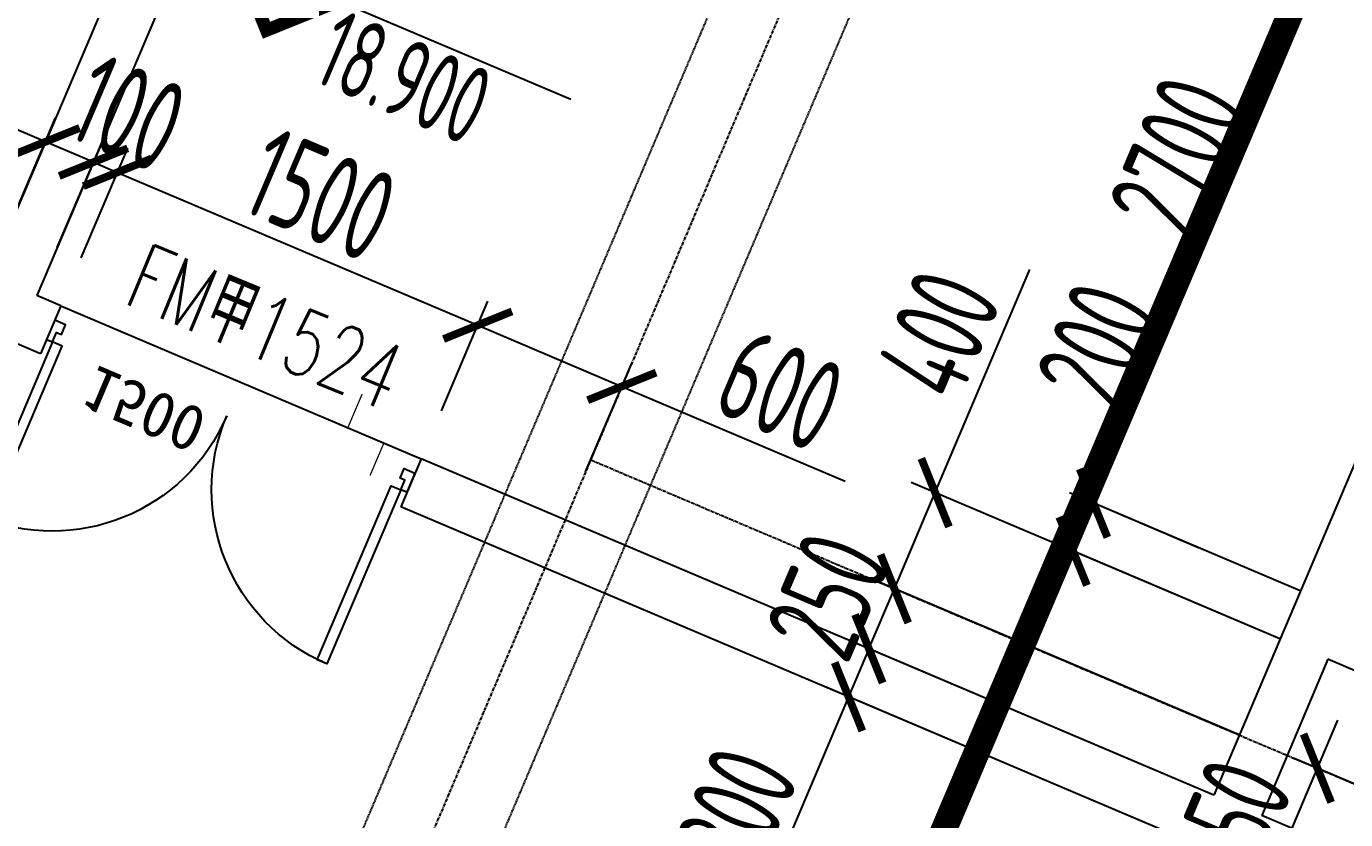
# Model space of a CAD drawing. Extents: x 11778731 to 12007717, y -6694179 to -6314888.
# Drawn here: x 11970474 to 11975530, y -6435178 to -6432136 of the extents above; entities that cross this region are included whole.
import ezdxf
from ezdxf.enums import TextEntityAlignment as Align

# ---------------------------------------------------------------- set-up
doc = ezdxf.new("R2010")
doc.units = 0
doc.header["$LTSCALE"] = 10
doc.header["$MEASUREMENT"] = 0
for name, pattern in [('A3-RG-axis-100$0$CENTER', [2, 1.25, -0.25, 0.25, -0.25]), ('A3-RI-5F$0$DASHED2', [0.375, 0.25, -0.125]), ('DASHED2', [0.375, 0.25, -0.125])]:
    doc.linetypes.add(name, pattern=pattern)
for name, color, linetype in [('A-CLOD', 200, 'Continuous'), ('A3-RB-5F-100$0$A-DIMS-100', 1, 'Continuous'), ('A3-RG-axis-100$0$A-GRID', 1, 'A3-RG-axis-100$0$CENTER'), ('A3-RI-5F$0$A-DOOR', 32, 'Continuous'), ('A3-RI-5F$0$A-WALL', 7, 'Continuous'), ('A3-SYMB-5F-100$0$A-SYMB', 4, 'Continuous'), ('A3-SYMB-5F-100$0$A-SYMB-DOOR', 3, 'Continuous'), ('A3-SYMB-5F-100$0$A-SYMB-DOOR1', 3, 'Continuous'), ('A3-SYMB-5F-100$0$A-SYMB-DOOR2', 3, 'Continuous'), ('A3-SYMB-5F-100$0$A-SYMB-DOOR3', 3, 'Continuous')]:
    doc.layers.add(name, color=color, linetype=linetype)
doc.layers.add('A3-RI-5F$0$A-X-CHEK', color=6, linetype='A3-RI-5F$0$DASHED2', plot=False)
doc.styles.add('A3-RB-5F-100$0$XD2008', font='xd-hzs.shx', dxfattribs={"width": 0.7, "bigfont": 'xd-hztxt.shx'})
doc.styles.add('A3-RI-5F$0$Standard', font='')
doc.styles.add('A3-SYMB-5F-100$0$ECADI-TXT', font='simplex.shx', dxfattribs={"bigfont": 'hztxt.shx'})
doc.styles.add('A3-SYMB-5F-100$0$XD2008', font='hzs.shx', dxfattribs={"width": 0.7, "bigfont": 'hztxt.shx'})
doc.styles.get('A3-RI-5F$0$Standard').set_extended_font_data('SimSun')
doc.dimstyles.new('A3-RB-5F-100$0$XD100$0', dxfattribs={"dimscale": 100, "dimtxt": 3.5, "dimasz": 2, "dimexe": 1, "dimexo": 2, "dimgap": 0.5, "dimtad": 1, "dimdec": 0, "dimdsep": 46, "dimtxsty": 'A3-RB-5F-100$0$XD2008', "dimblk1": 'A3-RB-5F-100$0$_ARCHTICK', "dimblk2": 'A3-RB-5F-100$0$_ARCHTICK', "dimsah": 1, "dimcen": 2.5, "dimclrt": 4, "dimaunit": 1, "dimadec": 0, "dimazin": 0, "dimtfac": 1, "dimtdec": 0, "dimtix": 1, "dimtmove": 0, "dimatfit": 3, "dimfxl": 0, "dimtolj": 1, "dimtzin": 0, "dimarcsym": 0})

# ---------------------------------------------------------------- blocks, each defined once
blk = doc.blocks.new('A3-RI-5F$0$J-双扇门-1500')
for points in [[(25, 80), (25, 805), (65, 805), (65, 80)], [(1475, 80), (1475, 805), (1435, 805), (1435, 80)], [(0, 80), (25, 80), (25, 40), (45, 40), (45, 0), (0, 0)], [(1500, 80), (1475, 80), (1475, 40), (1455, 40), (1455, 0), (1500, 0)]]:
    blk.add_lwpolyline(points, close=True)
for centre, start, end in [((25, 80), 0, 90), ((1475, 80), 90, 180)]:
    blk.add_arc(centre, 725, start, end)
at = {"layer": 'Defpoints', "style": 'A3-RI-5F$0$Standard'}
blk.add_text('1500', height=175, rotation=360, dxfattribs=at).set_placement((210.4, 93.8))
blk = doc.blocks.new('A3-RI-5F')
at = {"layer": 'A3-RI-5F$0$A-DOOR'}
blk.add_line((11970605.7, -6433207.8), (11971986.5, -6433793.9), dxfattribs=at)
at = {"layer": 'A3-RI-5F$0$A-DOOR', "const_width": 5}
blk.add_lwpolyline([(11971790.8, -6433858.6), (11971844, -6433733.4), (11971705.9, -6433674.7), (11971760.5, -6433546.2)], dxfattribs=at)
at = {"layer": 'A3-RI-5F$0$A-WALL'}
for p, q in [((11972341.8, -6428350), (11970251.4, -6433274.7)), ((11971900.8, -6429900.9), (11970513.7, -6433168.7)), ((11976606.6, -6431355.2), (11975024.2, -6435083.3)), ((11970605.7, -6433207.8), (11970513.7, -6433168.7)), ((11970605.7, -6433207.8), (11970527.6, -6433391.9)), ((11970527.6, -6433391.9), (11970251.4, -6433274.7)), ((11971986.5, -6433793.9), (11971908.3, -6433978)), ((11975024.2, -6435083.3), (11971986.5, -6433793.9)), ((11977615.6, -6436400.5), (11971908.3, -6433978)), ((11975462.2, -6434563.1), (11975208.3, -6435161.4)), ((11977947.7, -6435618.1), (11975462.2, -6434563.1)), ((11977693.7, -6436216.4), (11975208.3, -6435161.4))]:
    blk.add_line(p, q, dxfattribs=at)
at = {"layer": 'A3-RI-5F$0$A-X-CHEK'}
for p, q in [((11967854.3, -6444424.4), (11974106, -6429696.3)), ((11968177.8, -6444942), (11974566.3, -6429891.7))]:
    blk.add_line(p, q, dxfattribs=at)
at = {"layer": 'A3-RI-5F$0$A-DOOR', "xscale": -1, "rotation": 156.9999976816667}
blk.add_blockref('A3-RI-5F$0$J-双扇门-1500', (11970582.3, -6433263), dxfattribs=at)
blk = doc.blocks.new('A3-RG-axis-100')
at = {"layer": 'A3-RG-axis-100$0$A-GRID'}
for p, q in [((11979102.4, -6418565.4), (11947827.8, -6492243.7)), ((11972636.5, -6433798.2), (11990485, -6441374.5))]:
    blk.add_line(p, q, dxfattribs=at)
blk = doc.blocks.new('A3-SYMB-5F-100$0$ECADI-TAG-DOOR')
at = {"layer": 'A3-SYMB-5F-100$0$A-SYMB-DOOR', "style": 'A3-SYMB-5F-100$0$ECADI-TXT', "width": 0.7}
for tag, p in [('门窗主编号1', (-6.414, 7.257)), ('门窗主编号2', (2.085, 7.257))]:
    blk.add_attdef(tag, p, '', height=2.5, dxfattribs=at)
at = {"layer": 'A3-SYMB-5F-100$0$A-SYMB-DOOR', "style": 'A3-SYMB-5F-100$0$ECADI-TXT', "width": 0.7, "flags": 1}
for tag, p in [('洞口尺寸(宽X高)', (-6.416, 1.62)), ('备注', (-6.394, -1.213))]:
    blk.add_attdef(tag, p, '', height=2.5, dxfattribs=at)
at = {"layer": 'A3-SYMB-5F-100$0$A-SYMB-DOOR1', "style": 'A3-SYMB-5F-100$0$ECADI-TXT', "width": 0.7}
blk.add_attdef('门窗辅编号1', (-6.414, 4.413), '', height=2.5, dxfattribs=at)
at = {"layer": 'A3-SYMB-5F-100$0$A-SYMB-DOOR2', "style": 'A3-SYMB-5F-100$0$ECADI-TXT', "width": 0.7}
blk.add_attdef('门窗辅编号2', (-2.861, 4.413), '', height=2.5, dxfattribs=at)
at = {"layer": 'A3-SYMB-5F-100$0$A-SYMB-DOOR3', "style": 'A3-SYMB-5F-100$0$ECADI-TXT', "width": 0.7}
blk.add_attdef('门窗辅编号3', (2.323, 4.413), '', height=2.5, dxfattribs=at)
blk = doc.blocks.new('A3-SYMB-5F-100$0$ECADI-TAG-HGHT（国标）')
at = {"layer": '', "color": 1}
blk.add_line((-2.121, 2.121), (11.768, 2.121), dxfattribs=at)
at = {"color": 1, "const_width": 0.5}
blk.add_lwpolyline([(-2.121, 2.121), (0, 0), (2.121, 2.121)], dxfattribs=at)
at = {"color": 1}
blk.add_point((-1.481, 4.6), dxfattribs=at)
at = {"style": 'A3-SYMB-5F-100$0$XD2008', "width": 0.7}
blk.add_attdef('FL', text='', height=3, dxfattribs=at).set_placement((-2.689, 2.967), align=Align.RIGHT)
for tag, p in [('F.F.L.', (2.284, 2.967)), ('T.O.S.', (2.284, -1.104))]:
    blk.add_attdef(tag, p, '', height=3, dxfattribs=at)
blk = doc.blocks.new('A3-SYMB-5F-100')
at = {"layer": 'A3-SYMB-5F-100$0$A-SYMB'}
ref = blk.add_blockref('A3-SYMB-5F-100$0$ECADI-TAG-HGHT（国标）', (11971394.1, -6432151.3), dxfattribs=dict(at, xscale=99.99999999999999, yscale=99.99999999999999, zscale=99.99999999999997, rotation=337))
ref.add_attrib('F.F.L.', '19.100', (11971359.3, -6431814.2), dxfattribs={"layer": '0', "height": 300, "rotation": 337, "style": 'A3-SYMB-5F-100$0$XD2008', "width": 0.7})
ref.add_attrib('T.O.S.', '18.900', (11971561.1, -6432342.2), dxfattribs={"layer": '0', "height": 300, "rotation": 337, "style": 'A3-SYMB-5F-100$0$XD2008', "width": 0.7})
at = {"layer": 'A3-SYMB-5F-100$0$A-SYMB-DOOR'}
ref = blk.add_blockref('A3-SYMB-5F-100$0$ECADI-TAG-DOOR', (11971781.5, -6434372.3, -666.7), dxfattribs=dict(at, xscale=99.99999999997296, yscale=100, zscale=100, rotation=337.5444874613591))
ref.add_attrib('门窗主编号1', 'FM甲1524', dxfattribs={"height": 250, "rotation": 337.5445, "style": 'A3-SYMB-5F-100$0$ECADI-TXT', "width": 0.7}).set_placement((11971847.2, -6433611.2, -666.7), align=Align.RIGHT)
blk = doc.blocks.new('A3-RB-5F-100$0$_ARCHTICK')
at = {"color": 0, "linetype": 'ByBlock', "const_width": 0.15}
blk.add_lwpolyline([(-0.5, -0.5), (0.5, 0.5)], dxfattribs=at)
blk = doc.blocks.new('*D486')
at = {"layer": 'A3-RB-5F-100$0$A-DIMS-100', "color": 0, "lineweight": -2}
for p, q in [((11974563.7, -6433964.4), (11974927, -6433108.3)), ((11975356.3, -6434300.9), (11974471.6, -6433925.3)), ((11974485.5, -6434148.5), (11974563.7, -6433964.4)), ((11975278.2, -6434485), (11974393.5, -6434109.4))]:
    blk.add_line(p, q, dxfattribs=at)
at = {"layer": 'Defpoints', "color": 0}
for p in [(11974563.7, -6433964.4), (11975540.4, -6434379), (11975462.3, -6434563.1)]:
    blk.add_point(p, dxfattribs=at)
at = {"layer": 'A3-RB-5F-100$0$A-DIMS-100', "color": 0, "lineweight": -2, "xscale": 200, "yscale": 200, "zscale": 200}
for p, rotation in [((11974563.7, -6433964.4), 66.99962090775485), ((11974485.5, -6434148.5), 246.9996209077549)]:
    blk.add_blockref('A3-RB-5F-100$0$_ARCHTICK', p, dxfattribs=dict(at, rotation=rotation))
at = {"layer": 'A3-RB-5F-100$0$A-DIMS-100', "color": 4, "insert": (11974577.3, -6433356.4), "char_height": 350, "attachment_point": 5, "rotation": 66.9996, "style": 'A3-RB-5F-100$0$XD2008'}
blk.add_mtext('\\A1;200', dxfattribs=at)
blk = doc.blocks.new('*D488')
at = {"layer": 'A3-RB-5F-100$0$A-DIMS-100', "color": 0, "lineweight": -2}
for p, q in [((11973956.8, -6433924.1), (11974320.2, -6433068)), ((11975278.2, -6434485), (11973864.7, -6433885)), ((11973800.5, -6434292.3), (11973956.8, -6433924.1)), ((11975121.9, -6434853.2), (11973708.5, -6434253.2))]:
    blk.add_line(p, q, dxfattribs=at)
at = {"layer": 'Defpoints', "color": 0}
for p in [(11973956.8, -6433924.1), (11975462.3, -6434563.1), (11975306, -6434931.3)]:
    blk.add_point(p, dxfattribs=at)
at = {"layer": 'A3-RB-5F-100$0$A-DIMS-100', "color": 0, "lineweight": -2, "xscale": 200, "yscale": 200, "zscale": 200}
for p, rotation in [((11973956.8, -6433924.1), 67.0000000000911), ((11973800.5, -6434292.3), 247.0000000000911)]:
    blk.add_blockref('A3-RB-5F-100$0$_ARCHTICK', p, dxfattribs=dict(at, rotation=rotation))
at = {"layer": 'A3-RB-5F-100$0$A-DIMS-100', "color": 4, "insert": (11973970.4, -6433316.1), "char_height": 350, "attachment_point": 5, "rotation": 67, "style": 'A3-RB-5F-100$0$XD2008'}
blk.add_mtext('\\A1;400', dxfattribs=at)
blk = doc.blocks.new('*D489')
at = {"layer": 'A3-RB-5F-100$0$A-DIMS-100', "color": 0, "lineweight": -2}
for p, q in [((11973800.5, -6434292.3), (11973878.7, -6434108.2)), ((11975121.9, -6434853.2), (11973708.5, -6434253.2)), ((11973702.8, -6434522.4), (11973800.5, -6434292.3)), ((11975024.2, -6435083.3), (11973610.8, -6434483.3)), ((11973702.8, -6434522.4), (11973624.7, -6434706.5))]:
    blk.add_line(p, q, dxfattribs=at)
at = {"layer": 'Defpoints', "color": 0}
for p in [(11973800.5, -6434292.3), (11975306, -6434931.3), (11975208.3, -6435161.5)]:
    blk.add_point(p, dxfattribs=at)
at = {"layer": 'A3-RB-5F-100$0$A-DIMS-100', "color": 0, "lineweight": -2, "xscale": 200, "yscale": 200, "zscale": 200}
for p, rotation in [((11973800.5, -6434292.3), 247.0000000000989), ((11973702.8, -6434522.4), 67.00000000009896)]:
    blk.add_blockref('A3-RB-5F-100$0$_ARCHTICK', p, dxfattribs=dict(at, rotation=rotation))
at = {"layer": 'A3-RB-5F-100$0$A-DIMS-100', "color": 4, "insert": (11973544.6, -6434319.4), "char_height": 350, "attachment_point": 5, "rotation": 67, "style": 'A3-RB-5F-100$0$XD2008'}
blk.add_mtext('\\A1;250', dxfattribs=at)
blk = doc.blocks.new('*D490')
at = {"layer": 'A3-RB-5F-100$0$A-DIMS-100', "color": 0, "lineweight": -2}
for p, q in [((11975024.2, -6435083.3), (11973610.8, -6434483.3)), ((11973702.8, -6434522.4), (11973624.7, -6434706.5)), ((11974946.1, -6435267.4), (11973532.6, -6434667.5)), ((11973624.7, -6434706.5), (11973261.3, -6435562.6))]:
    blk.add_line(p, q, dxfattribs=at)
at = {"layer": 'Defpoints', "color": 0}
for p in [(11973702.8, -6434522.4), (11975208.3, -6435161.5), (11975130.2, -6435345.6)]:
    blk.add_point(p, dxfattribs=at)
at = {"layer": 'A3-RB-5F-100$0$A-DIMS-100', "color": 0, "lineweight": -2, "xscale": 200, "yscale": 200, "zscale": 200}
for p, rotation in [((11973702.8, -6434522.4), 67.0000000002024), ((11973624.7, -6434706.5), 247.0000000002024)]:
    blk.add_blockref('A3-RB-5F-100$0$_ARCHTICK', p, dxfattribs=dict(at, rotation=rotation))
at = {"layer": 'A3-RB-5F-100$0$A-DIMS-100', "color": 4, "insert": (11973196.8, -6435138.7), "char_height": 350, "attachment_point": 5, "rotation": 67, "style": 'A3-RB-5F-100$0$XD2008'}
blk.add_mtext('\\A1;200', dxfattribs=at)
blk = doc.blocks.new('*D492')
at = {"layer": 'A3-RB-5F-100$0$A-DIMS-100', "color": 0, "lineweight": -2}
for p, q in [((11972064.6, -6433609.8), (11972242.8, -6433190.2)), ((11972203.7, -6433282.2), (11972756, -6433516.7)), ((11972616.9, -6433844.2), (11972795.1, -6433424.6)), ((11972756, -6433516.7), (11973612.1, -6433880))]:
    blk.add_line(p, q, dxfattribs=at)
at = {"layer": 'Defpoints', "color": 0}
for p in [(11972756, -6433516.7), (11971986.5, -6433793.9), (11972538.8, -6434028.3)]:
    blk.add_point(p, dxfattribs=at)
at = {"layer": 'A3-RB-5F-100$0$A-DIMS-100', "color": 0, "lineweight": -2, "xscale": 200, "yscale": 200, "zscale": 200}
for p, rotation in [((11972203.7, -6433282.2), 156.9992045942584), ((11972756, -6433516.7), 336.9992045942583)]:
    blk.add_blockref('A3-RB-5F-100$0$_ARCHTICK', p, dxfattribs=dict(at, rotation=rotation))
at = {"layer": 'A3-RB-5F-100$0$A-DIMS-100', "color": 4, "insert": (11973364, -6433530.3), "char_height": 350, "attachment_point": 5, "rotation": 336.9992, "style": 'A3-RB-5F-100$0$XD2008'}
blk.add_mtext('\\A1;600', dxfattribs=at)
blk = doc.blocks.new('*D493')
at = {"layer": 'A3-RB-5F-100$0$A-DIMS-100', "color": 0, "lineweight": -2}
for p, q in [((11970683.9, -6433023.7), (11970862, -6432604)), ((11970822.9, -6432696.1), (11972203.7, -6433282.2)), ((11972064.6, -6433609.8), (11972242.8, -6433190.2))]:
    blk.add_line(p, q, dxfattribs=at)
at = {"layer": 'Defpoints', "color": 0}
for p in [(11970605.7, -6433207.8), (11972203.7, -6433282.2), (11971986.5, -6433793.9)]:
    blk.add_point(p, dxfattribs=at)
at = {"layer": 'A3-RB-5F-100$0$A-DIMS-100', "color": 0, "lineweight": -2, "xscale": 200, "yscale": 200, "zscale": 200}
for p, rotation in [((11970822.9, -6432696.1), 156.9989905460466), ((11972203.7, -6433282.2), 336.9989905460466)]:
    blk.add_blockref('A3-RB-5F-100$0$_ARCHTICK', p, dxfattribs=dict(at, rotation=rotation))
at = {"layer": 'A3-RB-5F-100$0$A-DIMS-100', "color": 4, "insert": (11971601.2, -6432782), "char_height": 350, "attachment_point": 5, "rotation": 336.999, "style": 'A3-RB-5F-100$0$XD2008'}
blk.add_mtext('\\A1;1500', dxfattribs=at)
blk = doc.blocks.new('*D494')
at = {"layer": 'A3-RB-5F-100$0$A-DIMS-100', "color": 0, "lineweight": -2}
for p, q in [((11970591.8, -6432984.6), (11970770, -6432565)), ((11970683.9, -6433023.7), (11970862, -6432604)), ((11970730.9, -6432657), (11970822.9, -6432696.1))]:
    blk.add_line(p, q, dxfattribs=at)
at = {"layer": 'Defpoints', "color": 0}
for p in [(11970822.9, -6432696.1), (11970513.7, -6433168.7), (11970605.7, -6433207.8)]:
    blk.add_point(p, dxfattribs=at)
at = {"layer": 'A3-RB-5F-100$0$A-DIMS-100', "color": 0, "lineweight": -2, "xscale": 200, "yscale": 200, "zscale": 200}
for p, rotation in [((11970730.9, -6432657), 156.9989905459336), ((11970822.9, -6432696.1), 336.9989905459336)]:
    blk.add_blockref('A3-RB-5F-100$0$_ARCHTICK', p, dxfattribs=dict(at, rotation=rotation))
at = {"layer": 'A3-RB-5F-100$0$A-DIMS-100', "color": 4, "insert": (11970864.8, -6432469.4), "char_height": 350, "attachment_point": 5, "rotation": 336.999, "style": 'A3-RB-5F-100$0$XD2008'}
blk.add_mtext('\\A1;100', dxfattribs=at)
blk = doc.blocks.new('*D495')
at = {"layer": 'A3-RB-5F-100$0$A-DIMS-100', "color": 0, "lineweight": -2}
for p, q in [((11970546.8, -6432578.9), (11969690.7, -6432215.5)), ((11970407.7, -6432906.4), (11970585.8, -6432486.8)), ((11970730.9, -6432657), (11970546.8, -6432578.9)), ((11970591.8, -6432984.6), (11970770, -6432565))]:
    blk.add_line(p, q, dxfattribs=at)
at = {"layer": 'Defpoints', "color": 0}
for p in [(11970730.9, -6432657), (11970329.6, -6433090.5), (11970513.7, -6433168.7)]:
    blk.add_point(p, dxfattribs=at)
at = {"layer": 'A3-RB-5F-100$0$A-DIMS-100', "color": 0, "lineweight": -2, "xscale": 200, "yscale": 200, "zscale": 200}
for p, rotation in [((11970546.8, -6432578.9), 156.9989905460444), ((11970730.9, -6432657), 336.9989905460444)]:
    blk.add_blockref('A3-RB-5F-100$0$_ARCHTICK', p, dxfattribs=dict(at, rotation=rotation))
at = {"layer": 'A3-RB-5F-100$0$A-DIMS-100', "color": 4, "insert": (11970114.6, -6432151), "char_height": 350, "attachment_point": 5, "rotation": 336.999, "style": 'A3-RB-5F-100$0$XD2008'}
blk.add_mtext('\\A1;200', dxfattribs=at)
blk = doc.blocks.new('*D498')
at = {"layer": 'A3-RB-5F-100$0$A-DIMS-100', "color": 0, "lineweight": -2}
for p, q in [((11975421.7, -6434980.5), (11975499.9, -6434796.4)), ((11975734.7, -6435113.3), (11975329.7, -6434941.4)), ((11975167.8, -6435578.8), (11975421.7, -6434980.5)), ((11975480.7, -6435711.6), (11975075.7, -6435539.7)), ((11975167.8, -6435578.8), (11975089.6, -6435762.9))]:
    blk.add_line(p, q, dxfattribs=at)
at = {"layer": 'Defpoints', "color": 0}
for p in [(11975421.7, -6434980.5), (11975918.8, -6435191.4), (11975664.8, -6435789.8)]:
    blk.add_point(p, dxfattribs=at)
at = {"layer": 'A3-RB-5F-100$0$A-DIMS-100', "color": 0, "lineweight": -2, "xscale": 200, "yscale": 200, "zscale": 200}
for p, rotation in [((11975421.7, -6434980.5), 246.9999999999054), ((11975167.8, -6435578.8), 66.99999999990544)]:
    blk.add_blockref('A3-RB-5F-100$0$_ARCHTICK', p, dxfattribs=dict(at, rotation=rotation))
at = {"layer": 'A3-RB-5F-100$0$A-DIMS-100', "color": 4, "insert": (11975087.6, -6435191.7), "char_height": 350, "attachment_point": 5, "rotation": 67, "style": 'A3-RB-5F-100$0$XD2008'}
blk.add_mtext('\\A1;650', dxfattribs=at)
blk = doc.blocks.new('*D537')
at = {"layer": 'A3-RB-5F-100$0$A-DIMS-100', "color": 0, "lineweight": -2}
for p, q in [((11974563.7, -6433964.3), (11975618.7, -6431479)), ((11976024.1, -6431651.1), (11975526.6, -6431439.9)), ((11974969.1, -6434136.4), (11974471.6, -6433925.3))]:
    blk.add_line(p, q, dxfattribs=at)
at = {"layer": 'Defpoints', "color": 0}
for p in [(11975618.7, -6431479), (11976208.2, -6431729.2), (11975153.2, -6434214.6)]:
    blk.add_point(p, dxfattribs=at)
at = {"layer": 'A3-RB-5F-100$0$A-DIMS-100', "color": 0, "lineweight": -2, "xscale": 200, "yscale": 200, "zscale": 200}
for p, rotation in [((11975618.7, -6431479), 66.99962090579197), ((11974563.7, -6433964.3), 246.999620905792)]:
    blk.add_blockref('A3-RB-5F-100$0$_ARCHTICK', p, dxfattribs=dict(at, rotation=rotation))
at = {"layer": 'A3-RB-5F-100$0$A-DIMS-100', "color": 4, "insert": (11974884.1, -6432633.7), "char_height": 350, "attachment_point": 5, "rotation": 66.9996, "style": 'A3-RB-5F-100$0$XD2008'}
blk.add_mtext('\\A1;2700', dxfattribs=at)
blk = doc.blocks.new('A3-RB-5F-100')
at = {"layer": 'A3-RB-5F-100$0$A-DIMS-100'}
for p1, p2, distance, picture, middle in [((11975153.2, -6434214.6), (11976208.2, -6431729.2), 640.4, '*D537', (11974884.1, -6432633.7)), ((11970605.7, -6433207.8), (11971986.5, -6433793.9), 555.9, '*D493', (11971601.2, -6432782)), ((11975208.3, -6435161.5), (11975306, -6434931.3), 1635.5, '*D489', (11973544.6, -6434319.4))]:
    dim = blk.add_aligned_dim(p1=p1, p2=p2, distance=distance, dimstyle='A3-RB-5F-100$0$XD100$0', dxfattribs=at)
    dim.commit()
    dim.dimension.update_dxf_attribs({"geometry": picture, "text_midpoint": middle})
for base, p1, p2, angle, picture, middle in [((11970730.9, -6432657), (11970329.6, -6433090.5), (11970513.7, -6433168.7), 336.999, '*D495', (11970026.7, -6432358.1)), ((11970822.9, -6432696.1), (11970513.7, -6433168.7), (11970605.7, -6433207.8), 336.999, '*D494', (11970776.9, -6432676.5)), ((11973956.8, -6433924.1), (11975306, -6434931.3), (11975462.3, -6434563.1), 67, '*D488', (11974177.6, -6433404)), ((11974563.7, -6433964.4), (11975462.3, -6434563.1), (11975540.4, -6434379), 66.9996, '*D486', (11974784.4, -6433444.3)), ((11972756, -6433516.7), (11971986.5, -6433793.9), (11972538.8, -6434028.3), 336.9992, '*D492', (11973276.1, -6433737.4)), ((11973702.8, -6434522.4), (11975130.2, -6435345.6), (11975208.3, -6435161.5), 67, '*D490', (11973403.9, -6435226.6))]:
    dim = blk.add_linear_dim(base=base, p1=p1, p2=p2, angle=angle, dimstyle='A3-RB-5F-100$0$XD100$0', dxfattribs=at)
    dim.commit()
    dim.dimension.update_dxf_attribs({"geometry": picture, "text_midpoint": middle, "dimtype": 129})
dim = blk.add_linear_dim(base=(11975421.7, -6434980.5), p1=(11975664.8, -6435789.8), p2=(11975918.8, -6435191.4), angle=67, dimstyle='A3-RB-5F-100$0$XD100$0', dxfattribs=at)
dim.commit()
dim.dimension.update_dxf_attribs({"geometry": '*D498', "text_midpoint": (11975087.6, -6435191.7)})

msp = doc.modelspace()

# ---------------------------------------------------------------- linework, layer by layer
at = {"layer": 'A-CLOD', "linetype": 'DASHED2', "const_width": 100}
msp.add_lwpolyline([(11978479.6, -6426175.2), (11985751.6, -6429262, -0.414214), (11986069.4, -6430048.8), (11982025.3, -6439576, -0.414214), (11981238.6, -6439893.8), (11973966.6, -6436807.1, -0.414214), (11973648.8, -6436020.3), (11977692.8, -6426493.1, -0.414214)], format="xyb", close=True, dxfattribs=at)

# ---------------------------------------------------------------- block references
for name in ['A3-RI-5F', 'A3-RB-5F-100', 'A3-RG-axis-100', 'A3-SYMB-5F-100']:
    msp.add_blockref(name, (0, 0))

doc.saveas('drawing.dxf')
